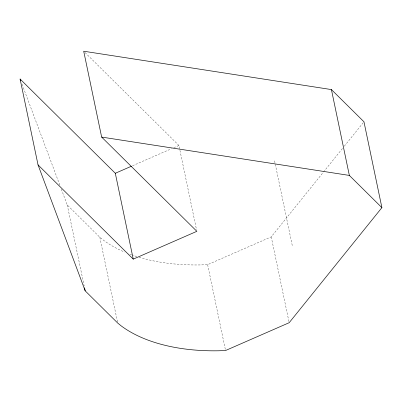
<?xml version="1.0" encoding="UTF-8"?>
<svg xmlns="http://www.w3.org/2000/svg" width="402" height="402" viewBox="0 0 402 402"><rect width="100%" height="100%" fill="white"/><g stroke="black" fill="none" stroke-linecap="round" stroke-linejoin="round"><path stroke-width="0.3" stroke-dasharray="2.01 1.51" d="M139.062 257.275A156.825 88.149 -11.8 0 0 200.985 264.923L207.628 264.662L271.239 236.863L323.102 172.503M323.494 172.016L342.75 148.122M344.318 146.172L363.182 122.771M132.504 165.765L171.473 148.73M173.764 147.73L178.92 145.479L196.598 230.1M61.335 189.196L67.26 205.02L99.807 237.24L103.309 240.079A156.825 88.149 -11.8 0 0 124.484 252.034M85.048 52.546L178.92 145.479M22.075 84.299L60.019 185.684M274.576 160.86L292.51 246.707M271.239 236.863L288.917 321.484M207.628 264.662L225.562 350.514M99.807 237.24L117.61 322.474M67.26 205.02L84.169 285.963M136.78 256.571A156.825 88.149 -11.8 0 1 132.318 255.079M131.771 254.883A156.825 88.149 -11.8 0 1 128.444 253.642"/><path stroke-width="0.6" d="M381.9 207.643L289.174 322.711L225.562 350.514L218.919 350.775A156.825 88.149 -11.8 0 1 121.243 325.927L117.741 323.087L85.194 290.867L38.034 164.875L20.1 79.028L115.309 173.277L133.243 259.124L196.854 231.326L101.646 137.077L83.711 51.225L331.419 89.576L363.966 121.791L381.9 207.643L349.353 175.423L331.419 89.576M115.309 173.277L131.353 166.262M101.646 137.077L349.353 175.423M38.034 164.875L133.243 259.124M20.1 79.028L20.758 80.787M84.551 287.802L85.194 290.867"/></g></svg>
